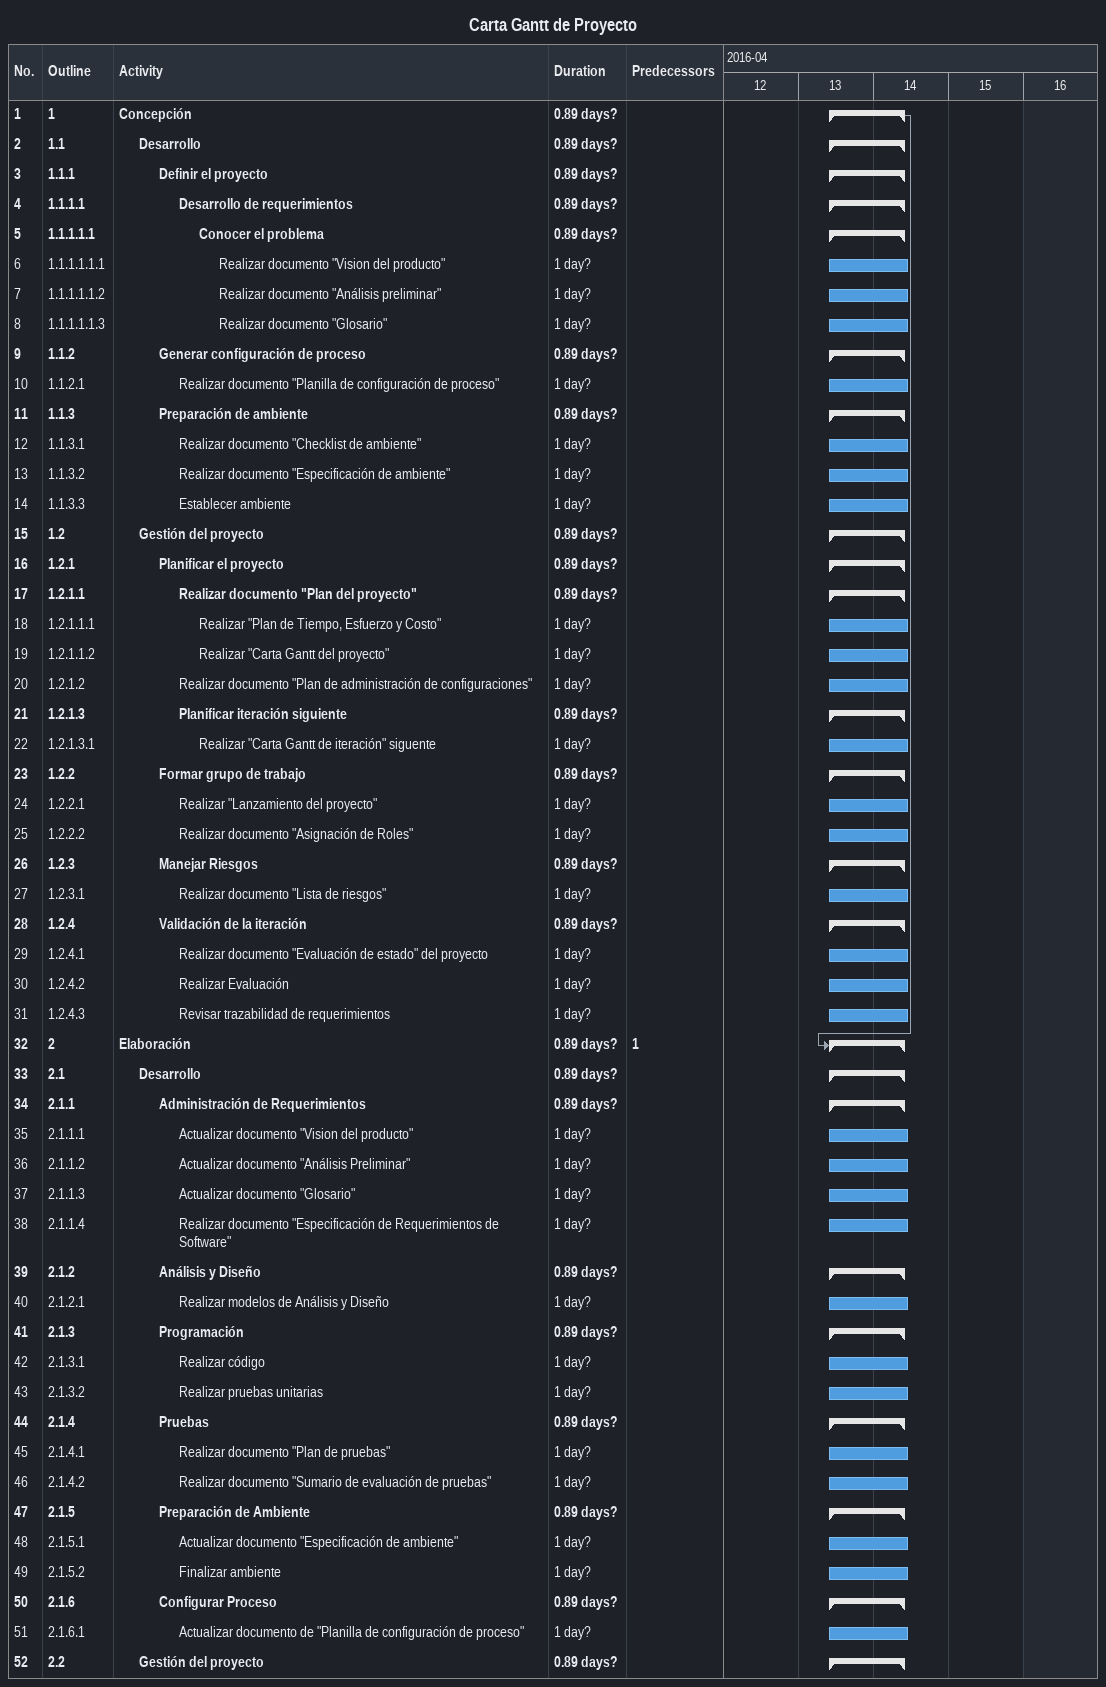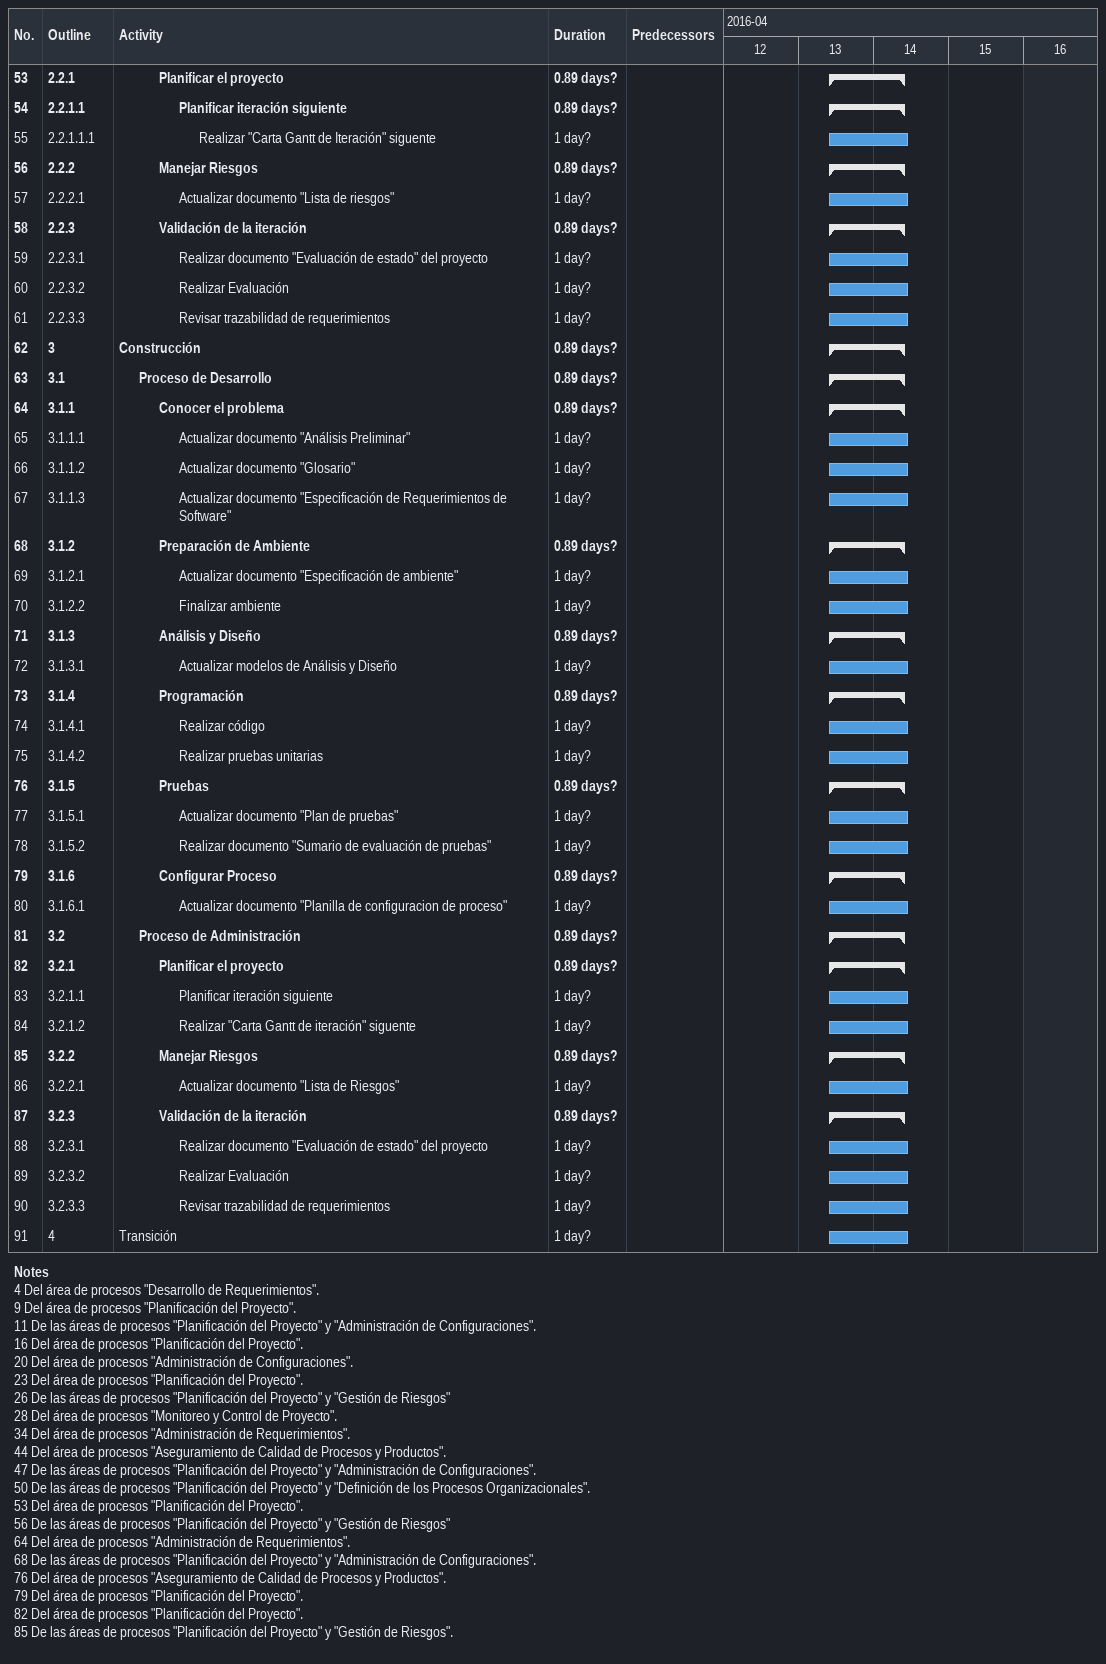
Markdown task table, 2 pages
Carta Gantt de Proyecto

| ID | WBS | Task | Duration | Start | Finish | Predecessors |
|---|---|---|---|---|---|---|
| 1 | 1 | **Concepción** | 0.89d? | 2016-04-13 | 2016-04-14 |  |
| 2 | 1.1 | **Desarrollo** | 0.89d? | 2016-04-13 | 2016-04-14 |  |
| 3 | 1.1.1 | **Definir el proyecto** | 0.89d? | 2016-04-13 | 2016-04-14 |  |
| 4 | 1.1.1.1 | **Desarrollo de requerimientos** | 0.89d? | 2016-04-13 | 2016-04-14 |  |
| 5 | 1.1.1.1.1 | **Conocer el problema** | 0.89d? | 2016-04-13 | 2016-04-14 |  |
| 6 | 1.1.1.1.1.1 | Realizar documento "Vision del producto" | 1d? | 2016-04-13 | 2016-04-14 |  |
| 7 | 1.1.1.1.1.2 | Realizar documento "Análisis preliminar" | 1d? | 2016-04-13 | 2016-04-14 |  |
| 8 | 1.1.1.1.1.3 | Realizar documento "Glosario" | 1d? | 2016-04-13 | 2016-04-14 |  |
| 9 | 1.1.2 | **Generar configuración de proceso** | 0.89d? | 2016-04-13 | 2016-04-14 |  |
| 10 | 1.1.2.1 | Realizar documento "Planilla de configuración de proceso" | 1d? | 2016-04-13 | 2016-04-14 |  |
| 11 | 1.1.3 | **Preparación de ambiente** | 0.89d? | 2016-04-13 | 2016-04-14 |  |
| 12 | 1.1.3.1 | Realizar documento "Checklist de ambiente" | 1d? | 2016-04-13 | 2016-04-14 |  |
| 13 | 1.1.3.2 | Realizar documento "Especificación de ambiente" | 1d? | 2016-04-13 | 2016-04-14 |  |
| 14 | 1.1.3.3 | Establecer ambiente | 1d? | 2016-04-13 | 2016-04-14 |  |
| 15 | 1.2 | **Gestión del proyecto** | 0.89d? | 2016-04-13 | 2016-04-14 |  |
| 16 | 1.2.1 | **Planificar el proyecto** | 0.89d? | 2016-04-13 | 2016-04-14 |  |
| 17 | 1.2.1.1 | **Realizar documento "Plan del proyecto"** | 0.89d? | 2016-04-13 | 2016-04-14 |  |
| 18 | 1.2.1.1.1 | Realizar "Plan de Tiempo, Esfuerzo y Costo" | 1d? | 2016-04-13 | 2016-04-14 |  |
| 19 | 1.2.1.1.2 | Realizar "Carta Gantt del proyecto" | 1d? | 2016-04-13 | 2016-04-14 |  |
| 20 | 1.2.1.2 | Realizar documento "Plan de administración de configuraciones" | 1d? | 2016-04-13 | 2016-04-14 |  |
| 21 | 1.2.1.3 | **Planificar iteración siguiente** | 0.89d? | 2016-04-13 | 2016-04-14 |  |
| 22 | 1.2.1.3.1 | Realizar "Carta Gantt de iteración" siguente | 1d? | 2016-04-13 | 2016-04-14 |  |
| 23 | 1.2.2 | **Formar grupo de trabajo** | 0.89d? | 2016-04-13 | 2016-04-14 |  |
| 24 | 1.2.2.1 | Realizar "Lanzamiento del proyecto" | 1d? | 2016-04-13 | 2016-04-14 |  |
| 25 | 1.2.2.2 | Realizar documento "Asignación de Roles" | 1d? | 2016-04-13 | 2016-04-14 |  |
| 26 | 1.2.3 | **Manejar Riesgos** | 0.89d? | 2016-04-13 | 2016-04-14 |  |
| 27 | 1.2.3.1 | Realizar documento "Lista de riesgos" | 1d? | 2016-04-13 | 2016-04-14 |  |
| 28 | 1.2.4 | **Validación de la iteración** | 0.89d? | 2016-04-13 | 2016-04-14 |  |
| 29 | 1.2.4.1 | Realizar documento "Evaluación de estado" del proyecto | 1d? | 2016-04-13 | 2016-04-14 |  |
| 30 | 1.2.4.2 | Realizar Evaluación | 1d? | 2016-04-13 | 2016-04-14 |  |
| 31 | 1.2.4.3 | Revisar trazabilidad de requerimientos | 1d? | 2016-04-13 | 2016-04-14 |  |
| 32 | 2 | **Elaboración** | 0.89d? | 2016-04-13 | 2016-04-14 | 1 |
| 33 | 2.1 | **Desarrollo** | 0.89d? | 2016-04-13 | 2016-04-14 |  |
| 34 | 2.1.1 | **Administración de Requerimientos** | 0.89d? | 2016-04-13 | 2016-04-14 |  |
| 35 | 2.1.1.1 | Actualizar documento "Vision del producto" | 1d? | 2016-04-13 | 2016-04-14 |  |
| 36 | 2.1.1.2 | Actualizar documento "Análisis Preliminar" | 1d? | 2016-04-13 | 2016-04-14 |  |
| 37 | 2.1.1.3 | Actualizar documento "Glosario" | 1d? | 2016-04-13 | 2016-04-14 |  |
| 38 | 2.1.1.4 | Realizar documento "Especificación de Requerimientos de Software" | 1d? | 2016-04-13 | 2016-04-14 |  |
| 39 | 2.1.2 | **Análisis y Diseño** | 0.89d? | 2016-04-13 | 2016-04-14 |  |
| 40 | 2.1.2.1 | Realizar modelos de Análisis y Diseño | 1d? | 2016-04-13 | 2016-04-14 |  |
| 41 | 2.1.3 | **Programación** | 0.89d? | 2016-04-13 | 2016-04-14 |  |
| 42 | 2.1.3.1 | Realizar código | 1d? | 2016-04-13 | 2016-04-14 |  |
| 43 | 2.1.3.2 | Realizar pruebas unitarias | 1d? | 2016-04-13 | 2016-04-14 |  |
| 44 | 2.1.4 | **Pruebas** | 0.89d? | 2016-04-13 | 2016-04-14 |  |
| 45 | 2.1.4.1 | Realizar documento "Plan de pruebas" | 1d? | 2016-04-13 | 2016-04-14 |  |
| 46 | 2.1.4.2 | Realizar documento "Sumario de evaluación de pruebas" | 1d? | 2016-04-13 | 2016-04-14 |  |
| 47 | 2.1.5 | **Preparación de Ambiente** | 0.89d? | 2016-04-13 | 2016-04-14 |  |
| 48 | 2.1.5.1 | Actualizar documento "Especificación de ambiente" | 1d? | 2016-04-13 | 2016-04-14 |  |
| 49 | 2.1.5.2 | Finalizar ambiente | 1d? | 2016-04-13 | 2016-04-14 |  |
| 50 | 2.1.6 | **Configurar Proceso** | 0.89d? | 2016-04-13 | 2016-04-14 |  |
| 51 | 2.1.6.1 | Actualizar documento de "Planilla de configuración de proceso" | 1d? | 2016-04-13 | 2016-04-14 |  |
| 52 | 2.2 | **Gestión del proyecto** | 0.89d? | 2016-04-13 | 2016-04-14 |  |
| 53 | 2.2.1 | **Planificar el proyecto** | 0.89d? | 2016-04-13 | 2016-04-14 |  |
| 54 | 2.2.1.1 | **Planificar iteración siguiente** | 0.89d? | 2016-04-13 | 2016-04-14 |  |
| 55 | 2.2.1.1.1 | Realizar "Carta Gantt de Iteración" siguente | 1d? | 2016-04-13 | 2016-04-14 |  |
| 56 | 2.2.2 | **Manejar Riesgos** | 0.89d? | 2016-04-13 | 2016-04-14 |  |
| 57 | 2.2.2.1 | Actualizar documento "Lista de riesgos" | 1d? | 2016-04-13 | 2016-04-14 |  |
| 58 | 2.2.3 | **Validación de la iteración** | 0.89d? | 2016-04-13 | 2016-04-14 |  |
| 59 | 2.2.3.1 | Realizar documento "Evaluación de estado" del proyecto | 1d? | 2016-04-13 | 2016-04-14 |  |
| 60 | 2.2.3.2 | Realizar Evaluación | 1d? | 2016-04-13 | 2016-04-14 |  |
| 61 | 2.2.3.3 | Revisar trazabilidad de requerimientos | 1d? | 2016-04-13 | 2016-04-14 |  |
| 62 | 3 | **Construcción** | 0.89d? | 2016-04-13 | 2016-04-14 |  |
| 63 | 3.1 | **Proceso de Desarrollo** | 0.89d? | 2016-04-13 | 2016-04-14 |  |
| 64 | 3.1.1 | **Conocer el problema** | 0.89d? | 2016-04-13 | 2016-04-14 |  |
| 65 | 3.1.1.1 | Actualizar documento "Análisis Preliminar" | 1d? | 2016-04-13 | 2016-04-14 |  |
| 66 | 3.1.1.2 | Actualizar documento "Glosario" | 1d? | 2016-04-13 | 2016-04-14 |  |
| 67 | 3.1.1.3 | Actualizar documento "Especificación de Requerimientos de Software" | 1d? | 2016-04-13 | 2016-04-14 |  |
| 68 | 3.1.2 | **Preparación de Ambiente** | 0.89d? | 2016-04-13 | 2016-04-14 |  |
| 69 | 3.1.2.1 | Actualizar documento "Especificación de ambiente" | 1d? | 2016-04-13 | 2016-04-14 |  |
| 70 | 3.1.2.2 | Finalizar ambiente | 1d? | 2016-04-13 | 2016-04-14 |  |
| 71 | 3.1.3 | **Análisis y Diseño** | 0.89d? | 2016-04-13 | 2016-04-14 |  |
| 72 | 3.1.3.1 | Actualizar modelos de Análisis y Diseño | 1d? | 2016-04-13 | 2016-04-14 |  |
| 73 | 3.1.4 | **Programación** | 0.89d? | 2016-04-13 | 2016-04-14 |  |
| 74 | 3.1.4.1 | Realizar código | 1d? | 2016-04-13 | 2016-04-14 |  |
| 75 | 3.1.4.2 | Realizar pruebas unitarias | 1d? | 2016-04-13 | 2016-04-14 |  |
| 76 | 3.1.5 | **Pruebas** | 0.89d? | 2016-04-13 | 2016-04-14 |  |
| 77 | 3.1.5.1 | Actualizar documento "Plan de pruebas" | 1d? | 2016-04-13 | 2016-04-14 |  |
| 78 | 3.1.5.2 | Realizar documento "Sumario de evaluación de pruebas" | 1d? | 2016-04-13 | 2016-04-14 |  |
| 79 | 3.1.6 | **Configurar Proceso** | 0.89d? | 2016-04-13 | 2016-04-14 |  |
| 80 | 3.1.6.1 | Actualizar documento "Planilla de configuracion de proceso" | 1d? | 2016-04-13 | 2016-04-14 |  |
| 81 | 3.2 | **Proceso de Administración** | 0.89d? | 2016-04-13 | 2016-04-14 |  |
| 82 | 3.2.1 | **Planificar el proyecto** | 0.89d? | 2016-04-13 | 2016-04-14 |  |
| 83 | 3.2.1.1 | Planificar iteración siguiente | 1d? | 2016-04-13 | 2016-04-14 |  |
| 84 | 3.2.1.2 | Realizar "Carta Gantt de iteración" siguente | 1d? | 2016-04-13 | 2016-04-14 |  |
| 85 | 3.2.2 | **Manejar Riesgos** | 0.89d? | 2016-04-13 | 2016-04-14 |  |
| 86 | 3.2.2.1 | Actualizar documento "Lista de Riesgos" | 1d? | 2016-04-13 | 2016-04-14 |  |
| 87 | 3.2.3 | **Validación de la iteración** | 0.89d? | 2016-04-13 | 2016-04-14 |  |
| 88 | 3.2.3.1 | Realizar documento "Evaluación de estado" del proyecto | 1d? | 2016-04-13 | 2016-04-14 |  |
| 89 | 3.2.3.2 | Realizar Evaluación | 1d? | 2016-04-13 | 2016-04-14 |  |
| 90 | 3.2.3.3 | Revisar trazabilidad de requerimientos | 1d? | 2016-04-13 | 2016-04-14 |  |
| 91 | 4 | Transición | 1d? | 2016-04-13 | 2016-04-14 |  |

Notes
- 4: Del área de procesos "Desarrollo de Requerimientos".
- 9: Del área de procesos "Planificación del Proyecto".
- 11: De las áreas de procesos "Planificación del Proyecto" y "Administración de Configuraciones".
- 16: Del área de procesos "Planificación del Proyecto".
- 20: Del área de procesos "Administración de Configuraciones".
- 23: Del área de procesos "Planificación del Proyecto".
- 26: De las áreas de procesos "Planificación del Proyecto" y "Gestión de Riesgos"
- 28: Del área de procesos "Monitoreo y Control de Proyecto".
- 34: Del área de procesos "Administración de Requerimientos".
- 44: Del área de procesos "Aseguramiento de Calidad de Procesos y Productos".
- 47: De las áreas de procesos "Planificación del Proyecto" y "Administración de Configuraciones".
- 50: De las áreas de procesos "Planificación del Proyecto" y "Definición de los Procesos Organizacionales".
- 53: Del área de procesos "Planificación del Proyecto".
- 56: De las áreas de procesos "Planificación del Proyecto" y "Gestión de Riesgos"
- 64: Del área de procesos "Administración de Requerimientos".
- 68: De las áreas de procesos "Planificación del Proyecto" y "Administración de Configuraciones".
- 76: Del área de procesos "Aseguramiento de Calidad de Procesos y Productos".
- 79: Del área de procesos "Planificación del Proyecto".
- 82: Del área de procesos "Planificación del Proyecto".
- 85: De las áreas de procesos "Planificación del Proyecto" y "Gestión de Riesgos".
